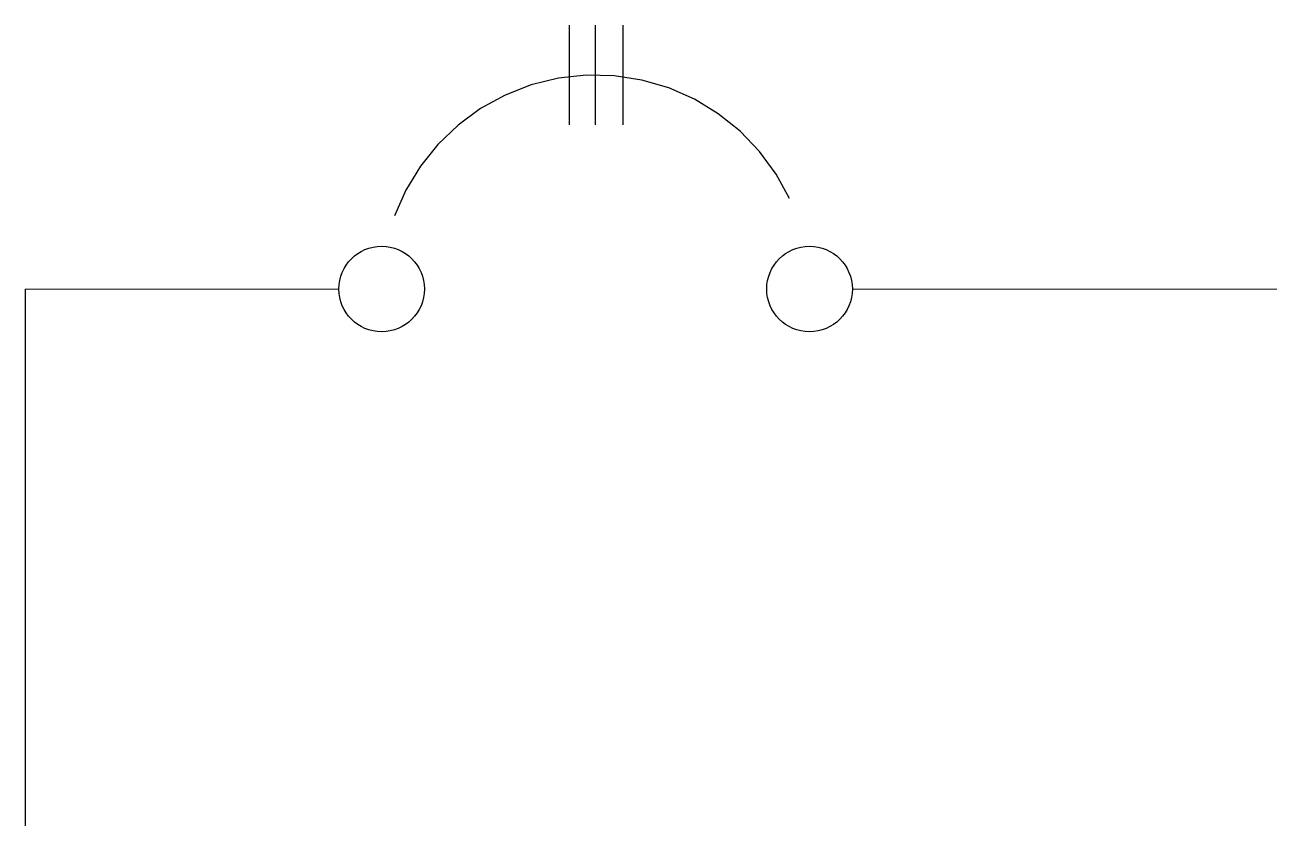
# Model space of a CAD drawing. Header units: millimetres. Extents: x 0 to 70, y 0 to 44.7.
import ezdxf

# ---------------------------------------------------------------- set-up
doc = ezdxf.new("R2010")
doc.units = ezdxf.units.MM
doc.layers.add('DI-Disjuntor', color=1, linetype='Continuous', lineweight=30)
doc.layers.add('DI-Linhas do diagrama', color=9, linetype='Continuous', lineweight=20)
doc.styles.get("Standard").update_dxf_attribs({"font": 'arial.ttf'})

# ---------------------------------------------------------------- blocks, each defined once
blk = doc.blocks.new('Disjuntor_Tri')
at = {"color": 6}
blk.add_line((0.01, 30.001), (0.01, 0.001), dxfattribs=at)
at = {"layer": 'DI-Disjuntor', "color": 1}
for p, q in [((30.43, 39.169), (30.43, 44.749)), ((31.897, 39.169), (31.897, 44.749)), ((33.445, 39.169), (33.445, 44.749))]:
    blk.add_line(p, q, dxfattribs=at)
blk.add_lwpolyline([(42.735, 35.055), (41.982, 36.426), (41.057, 37.687), (39.976, 38.817), (38.756, 39.796), (37.419, 40.608), (35.987, 41.238), (34.485, 41.675), (32.939, 41.913), (31.376, 41.948), (29.821, 41.777), (28.301, 41.405), (26.844, 40.839), (25.472, 40.086), (24.211, 39.161), (23.081, 38.08), (22.102, 36.86), (21.29, 35.523), (20.66, 34.091)], dxfattribs=at)
for centre in [(19.939, 30.001), (43.855, 30.001)]:
    blk.add_circle(centre, 2.392, dxfattribs=at)
at = {"layer": 'DI-Linhas do diagrama', "color": 18, "true_color": 0x000000}
for p, q in [((0.01, 30.001), (17.548, 30.001)), ((46.247, 30.001), (69.977, 30.001))]:
    blk.add_line(p, q, dxfattribs=at)
blk.add_attdef('CORRENTE', (28.015, 47.527), '', height=2.5)

msp = doc.modelspace()

# ---------------------------------------------------------------- block references
msp.add_blockref('Disjuntor_Tri', (0, 0))

doc.saveas('drawing.dxf')
